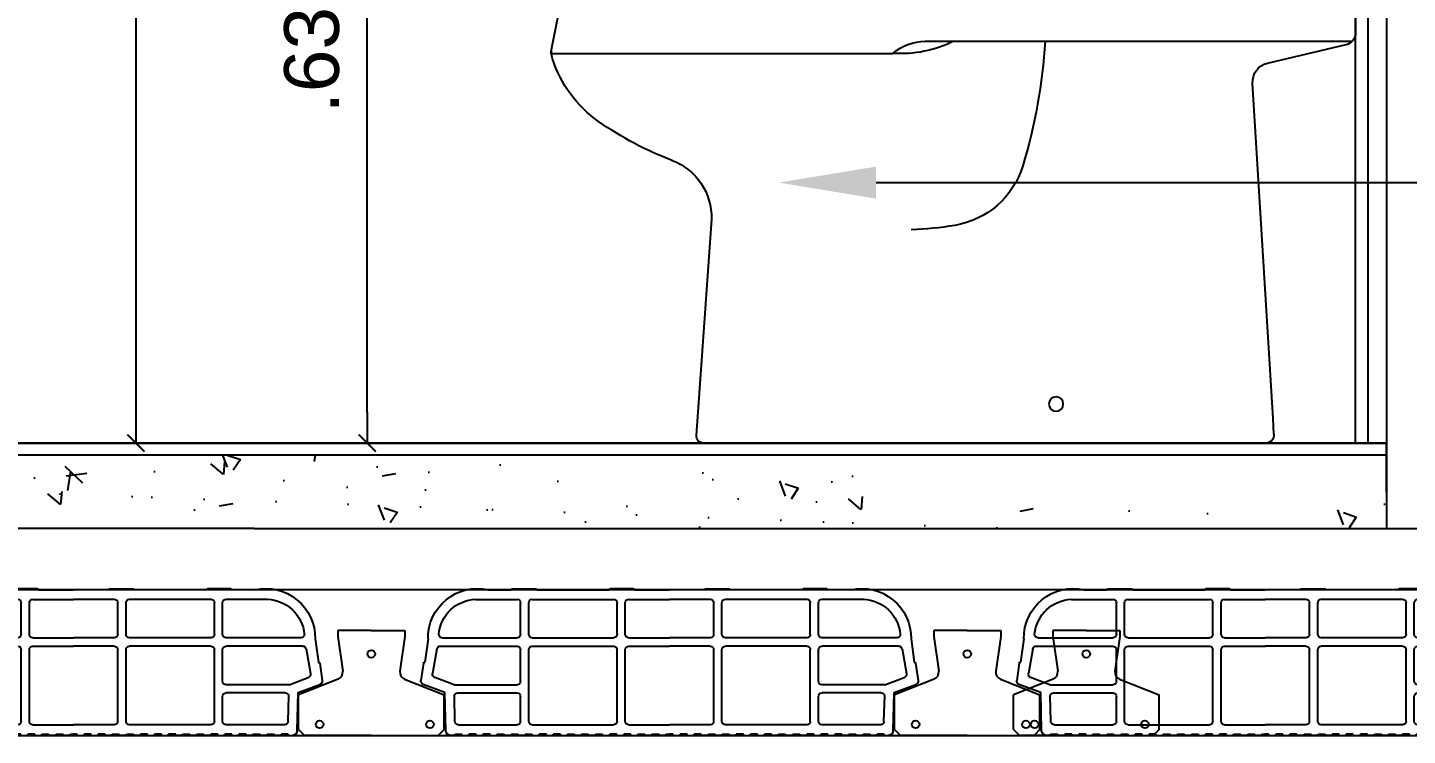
# Model space of a CAD drawing. Header units: metres. Extents: x 198 to 412, y -54 to 17.
# Drawn here: x 254.73 to 255.863, y -41.422 to -40.841 of the extents above; entities that cross this region are included whole.
import ezdxf
from ezdxf import colors
from ezdxf.entities.mleader import LeaderData, LeaderLine
from ezdxf.math import Vec2, Vec3

# ---------------------------------------------------------------- set-up
doc = ezdxf.new("R2010")
doc.units = ezdxf.units.M
doc.header["$LTSCALE"] = 10
for name, color, linetype in [('02', 2, 'Continuous'), ('1_MUROS', 6, 'Continuous'), ('A-MUROS', 6, 'Continuous'), ('A-PISOS', 1, 'Continuous'), ('A-TEXTOS', 2, 'Continuous'), ('Corte t', 2, 'Continuous'), ('HT-253', 253, 'Continuous'), ('Losa rap sapito', 251, 'Continuous'), ('piso', 1, 'Continuous'), ('Sanitarios', 2, 'Continuous'), ('TCOTA', 1, 'Continuous'), ('TM-REVEST', 252, 'Continuous'), ('TM-REVOQUE', 2, 'Continuous')]:
    doc.layers.add(name, color=color, linetype=linetype)
doc.styles.add('ARIAL', font='arial.ttf')
doc.dimstyles.new('ST-COTA-25', dxfattribs={"dimscale": 0.25, "dimtxt": 0.18, "dimasz": 0.1, "dimexe": 0.18, "dimexo": 0.0625, "dimgap": 0.09, "dimtad": 1, "dimzin": 4, "dimdsep": 46, "dimtxsty": 'ARIAL', "dimblk1": 'COTA_N', "dimblk2": 'COTA_N', "dimsah": 1, "dimcen": 0.09, "dimclrd": 8, "dimclre": 8, "dimclrt": 1, "dimadec": 0, "dimazin": 0, "dimtfac": 1, "dimtix": 1, "dimtmove": 0, "dimatfit": 3, "dimldrblk": 'COTA_N', "dimfxl": 0.18, "dimtolj": 1, "dimtzin": 0, "dimarcsym": 0})

# ---------------------------------------------------------------- blocks, each defined once
blk = doc.blocks.new('VIGUETA NUEVA')
at = {"layer": '02'}
for p, q in [((852.3054, 1549.6661), (852.2767, 1549.6661)), ((852.2767, 1549.6661), (852.2767, 1549.6611)), ((852.2767, 1549.6611), (852.2809, 1549.6312)), ((852.3054, 1549.6661), (852.3342, 1549.6661)), ((852.3342, 1549.6611), (852.3299, 1549.6312)), ((852.3342, 1549.6661), (852.3342, 1549.6611)), ((852.2769, 1549.6243), (852.2429, 1549.6111)), ((852.3339, 1549.6243), (852.3679, 1549.6111)), ((852.2429, 1549.5811), (852.2429, 1549.6111)), ((852.3679, 1549.5811), (852.3679, 1549.6111)), ((852.2429, 1549.5811), (852.2479, 1549.5761)), ((852.3054, 1549.5761), (852.2479, 1549.5761)), ((852.3054, 1549.5761), (852.3629, 1549.5761)), ((852.3679, 1549.5811), (852.3629, 1549.5761))]:
    blk.add_line(p, q, dxfattribs=at)
for centre, start, end in [((852.2739, 1549.6307), 294.8533, 4.4381), ((852.3369, 1549.6307), 175.5619, 245.1467)]:
    blk.add_arc(centre, 0.00704, start, end, dxfattribs=at)
blk = doc.blocks.new('VIGUETA NUEVA1')
at = {"layer": 'piso'}
for centre in [(0, -0.02), (-0.0444, -0.0805), (0.0504, -0.0805)]:
    blk.add_circle(centre, 0.00324, dxfattribs=at)
at = {"layer": '1_MUROS'}
blk.add_blockref('VIGUETA NUEVA', (-852.3054, -1549.6661), dxfattribs=at)
blk = doc.blocks.new('Losa rap zapito')
at = {"layer": 'Losa rap sapito'}
for p, q in [((283.7813, -291.7641), (283.8003, -291.7641)), ((283.8012, -291.7632), (283.8205, -291.7632)), ((283.8215, -291.7641), (283.8806, -291.7641)), ((283.9008, -291.7632), (283.8815, -291.7632)), ((283.9018, -291.7641), (283.9304, -291.7641)), ((283.959, -291.7641), (283.9304, -291.7641)), ((283.9599, -291.7632), (283.9792, -291.7632)), ((284.0393, -291.7641), (283.9802, -291.7641)), ((284.0595, -291.7632), (284.0402, -291.7632)), ((284.0795, -291.7641), (284.0605, -291.7641)), ((283.7711, -291.7719), (283.8051, -291.7719)), ((283.808, -291.8006), (283.808, -291.7747)), ((283.8147, -291.8006), (283.8147, -291.7747)), ((283.8176, -291.7719), (283.8844, -291.7719)), ((283.8873, -291.8006), (283.8873, -291.7747)), ((283.8941, -291.8006), (283.8941, -291.7747)), ((283.897, -291.7719), (283.9304, -291.7719)), ((283.9638, -291.7719), (283.9304, -291.7719)), ((283.9667, -291.8006), (283.9667, -291.7747)), ((283.9734, -291.8006), (283.9734, -291.7747)), ((284.0431, -291.7719), (283.9763, -291.7719)), ((284.046, -291.8006), (284.046, -291.7747)), ((284.0527, -291.8006), (284.0527, -291.7747)), ((284.0896, -291.7719), (284.0556, -291.7719)), ((283.732, -291.8042), (283.7293, -291.8235)), ((283.7437, -291.8035), (283.8051, -291.8035)), ((283.8176, -291.8035), (283.8844, -291.8035)), ((283.897, -291.8035), (283.9304, -291.8035)), ((283.9638, -291.8035), (283.9304, -291.8035)), ((284.0431, -291.8035), (283.9763, -291.8035)), ((284.117, -291.8035), (284.0556, -291.8035)), ((284.1287, -291.8042), (284.1314, -291.8235)), ((283.7394, -291.8124), (283.7357, -291.8329)), ((283.7422, -291.8103), (283.8051, -291.8103)), ((283.7534, -291.8103), (283.8051, -291.8103)), ((283.808, -291.8391), (283.808, -291.8132)), ((283.8147, -291.8721), (283.8147, -291.8132)), ((283.8176, -291.8103), (283.8844, -291.8103)), ((283.8873, -291.8721), (283.8873, -291.8132)), ((283.8941, -291.8721), (283.8941, -291.8132)), ((283.897, -291.8103), (283.9304, -291.8103)), ((283.9638, -291.8103), (283.9304, -291.8103)), ((283.9667, -291.8721), (283.9667, -291.8132)), ((283.9734, -291.8721), (283.9734, -291.8132)), ((284.0431, -291.8103), (283.9763, -291.8103)), ((284.046, -291.8721), (284.046, -291.8132)), ((284.0527, -291.8391), (284.0527, -291.8132)), ((284.1186, -291.8103), (284.0556, -291.8103)), ((284.1073, -291.8103), (284.0556, -291.8103)), ((284.1214, -291.8124), (284.125, -291.8329)), ((283.7282, -291.8243), (283.7262, -291.8386)), ((284.1325, -291.8243), (284.1346, -291.8386)), ((283.7459, -291.8484), (283.728, -291.8417)), ((283.7534, -291.842), (283.7376, -291.836)), ((283.7534, -291.842), (283.8051, -291.842)), ((284.1073, -291.842), (284.0556, -291.842)), ((284.1073, -291.842), (284.1232, -291.836)), ((284.1149, -291.8484), (284.1327, -291.8417)), ((283.7466, -291.8799), (283.7459, -291.8484)), ((283.7542, -291.8721), (283.7536, -291.851)), ((283.7565, -291.8487), (283.8051, -291.8487)), ((283.808, -291.8721), (283.808, -291.8516)), ((284.0527, -291.8721), (284.0527, -291.8516)), ((284.1043, -291.8487), (284.0556, -291.8487)), ((284.1066, -291.8721), (284.1071, -291.851)), ((284.1141, -291.8799), (284.1149, -291.8484)), ((283.7571, -291.8749), (283.8051, -291.8749)), ((283.8176, -291.8749), (283.8844, -291.8749)), ((283.897, -291.8749), (283.9304, -291.8749)), ((283.9638, -291.8749), (283.9304, -291.8749)), ((284.0431, -291.8749), (283.9763, -291.8749)), ((284.1037, -291.8749), (284.0556, -291.8749)), ((283.7541, -291.8836), (283.7504, -291.8836)), ((283.7541, -291.8836), (283.7516, -291.8836)), ((283.7541, -291.8836), (283.7516, -291.8836)), ((283.7541, -291.8836), (283.7541, -291.8827)), ((283.7541, -291.8827), (283.7598, -291.8827)), ((283.7598, -291.8836), (283.7598, -291.8827)), ((283.7598, -291.8836), (283.7656, -291.8836)), ((283.7714, -291.8827), (283.7656, -291.8827)), ((283.7656, -291.8836), (283.7656, -291.8827)), ((283.7714, -291.8836), (283.7714, -291.8827)), ((283.7714, -291.8836), (283.7772, -291.8836)), ((283.7772, -291.8836), (283.7772, -291.8827)), ((283.783, -291.8827), (283.7772, -291.8827)), ((283.783, -291.8836), (283.783, -291.8827)), ((283.783, -291.8836), (283.7887, -291.8836)), ((283.7887, -291.8836), (283.7887, -291.8827)), ((283.7887, -291.8827), (283.7945, -291.8827)), ((283.7945, -291.8836), (283.7945, -291.8827)), ((283.8003, -291.8836), (283.7945, -291.8836)), ((283.8003, -291.8827), (283.8061, -291.8827)), ((283.8003, -291.8836), (283.8003, -291.8827)), ((283.8061, -291.8836), (283.8061, -291.8827)), ((283.8119, -291.8836), (283.8061, -291.8836)), ((283.8119, -291.8827), (283.8176, -291.8827)), ((283.8119, -291.8836), (283.8119, -291.8827)), ((283.8119, -291.8827), (283.8176, -291.8827)), ((283.8176, -291.8836), (283.8176, -291.8827)), ((283.8176, -291.8836), (283.8234, -291.8836)), ((283.8292, -291.8827), (283.8234, -291.8827)), ((283.8234, -291.8836), (283.8234, -291.8827)), ((283.8292, -291.8836), (283.8292, -291.8827)), ((283.8292, -291.8836), (283.835, -291.8836)), ((283.835, -291.8836), (283.835, -291.8827)), ((283.8408, -291.8827), (283.835, -291.8827)), ((283.8408, -291.8836), (283.8408, -291.8827)), ((283.8408, -291.8836), (283.8465, -291.8836)), ((283.8465, -291.8836), (283.8465, -291.8827)), ((283.8465, -291.8827), (283.8523, -291.8827)), ((283.8523, -291.8836), (283.8523, -291.8827)), ((283.8581, -291.8836), (283.8523, -291.8836)), ((283.8581, -291.8827), (283.8639, -291.8827)), ((283.8581, -291.8836), (283.8581, -291.8827)), ((283.8639, -291.8836), (283.8639, -291.8827)), ((283.8697, -291.8836), (283.8639, -291.8836)), ((283.8697, -291.8827), (283.8755, -291.8827)), ((283.8697, -291.8836), (283.8697, -291.8827)), ((283.8697, -291.8827), (283.8755, -291.8827)), ((283.8755, -291.8836), (283.8755, -291.8827)), ((283.8755, -291.8836), (283.8812, -291.8836)), ((283.887, -291.8827), (283.8812, -291.8827)), ((283.8812, -291.8836), (283.8812, -291.8827)), ((283.887, -291.8836), (283.887, -291.8827)), ((283.887, -291.8836), (283.8928, -291.8836)), ((283.8928, -291.8836), (283.8928, -291.8827)), ((283.8986, -291.8827), (283.8928, -291.8827)), ((283.8986, -291.8836), (283.8986, -291.8827)), ((283.8986, -291.8836), (283.9044, -291.8836)), ((283.9044, -291.8836), (283.9044, -291.8827)), ((283.9044, -291.8827), (283.9101, -291.8827)), ((283.9101, -291.8836), (283.9101, -291.8827)), ((283.9159, -291.8836), (283.9101, -291.8836)), ((283.9159, -291.8827), (283.9217, -291.8827)), ((283.9159, -291.8836), (283.9159, -291.8827)), ((283.9217, -291.8836), (283.9217, -291.8827)), ((283.9275, -291.8836), (283.9217, -291.8836)), ((283.9275, -291.8836), (283.9275, -291.8827)), ((283.9275, -291.8827), (283.9304, -291.8827)), ((283.9333, -291.8827), (283.9304, -291.8827)), ((283.9333, -291.8836), (283.9333, -291.8827)), ((283.9333, -291.8836), (283.939, -291.8836)), ((283.9448, -291.8827), (283.939, -291.8827)), ((283.939, -291.8836), (283.939, -291.8827)), ((283.9448, -291.8836), (283.9448, -291.8827)), ((283.9448, -291.8836), (283.9506, -291.8836)), ((283.9506, -291.8836), (283.9506, -291.8827)), ((283.9564, -291.8827), (283.9506, -291.8827)), ((283.9564, -291.8836), (283.9564, -291.8827)), ((283.9622, -291.8836), (283.9564, -291.8836)), ((283.9622, -291.8836), (283.9622, -291.8827)), ((283.9622, -291.8827), (283.9679, -291.8827)), ((283.9679, -291.8836), (283.9679, -291.8827)), ((283.9737, -291.8836), (283.9679, -291.8836)), ((283.9737, -291.8827), (283.9795, -291.8827)), ((283.9737, -291.8836), (283.9737, -291.8827)), ((283.9795, -291.8836), (283.9795, -291.8827)), ((283.9853, -291.8836), (283.9795, -291.8836)), ((283.9911, -291.8827), (283.9853, -291.8827)), ((283.9853, -291.8836), (283.9853, -291.8827)), ((283.9911, -291.8827), (283.9853, -291.8827)), ((283.9911, -291.8836), (283.9911, -291.8827)), ((283.9911, -291.8836), (283.9968, -291.8836)), ((284.0026, -291.8827), (283.9968, -291.8827)), ((283.9968, -291.8836), (283.9968, -291.8827)), ((284.0026, -291.8836), (284.0026, -291.8827)), ((284.0026, -291.8836), (284.0084, -291.8836)), ((284.0084, -291.8836), (284.0084, -291.8827)), ((284.0142, -291.8827), (284.0084, -291.8827)), ((284.0142, -291.8836), (284.0142, -291.8827)), ((284.02, -291.8836), (284.0142, -291.8836)), ((284.02, -291.8836), (284.02, -291.8827)), ((284.02, -291.8827), (284.0258, -291.8827)), ((284.0258, -291.8836), (284.0258, -291.8827)), ((284.0315, -291.8836), (284.0258, -291.8836)), ((284.0315, -291.8827), (284.0373, -291.8827)), ((284.0315, -291.8836), (284.0315, -291.8827)), ((284.0373, -291.8836), (284.0373, -291.8827)), ((284.0431, -291.8836), (284.0373, -291.8836)), ((284.0489, -291.8827), (284.0431, -291.8827)), ((284.0431, -291.8836), (284.0431, -291.8827)), ((284.0489, -291.8827), (284.0431, -291.8827)), ((284.0489, -291.8836), (284.0489, -291.8827)), ((284.0489, -291.8836), (284.0547, -291.8836)), ((284.0604, -291.8827), (284.0547, -291.8827)), ((284.0547, -291.8836), (284.0547, -291.8827)), ((284.0604, -291.8836), (284.0604, -291.8827)), ((284.0604, -291.8836), (284.0662, -291.8836)), ((284.0662, -291.8836), (284.0662, -291.8827)), ((284.072, -291.8827), (284.0662, -291.8827)), ((284.072, -291.8836), (284.072, -291.8827)), ((284.0778, -291.8836), (284.072, -291.8836)), ((284.0778, -291.8836), (284.0778, -291.8827)), ((284.0778, -291.8827), (284.0836, -291.8827)), ((284.0836, -291.8836), (284.0836, -291.8827)), ((284.0893, -291.8836), (284.0836, -291.8836)), ((284.0893, -291.8827), (284.0951, -291.8827)), ((284.0893, -291.8836), (284.0893, -291.8827)), ((284.0951, -291.8836), (284.0951, -291.8827)), ((284.1009, -291.8836), (284.0951, -291.8836)), ((284.1009, -291.8836), (284.1009, -291.8827)), ((284.1067, -291.8827), (284.1009, -291.8827)), ((284.1067, -291.8836), (284.1067, -291.8827)), ((284.1067, -291.8836), (284.1092, -291.8836)), ((284.1067, -291.8836), (284.1092, -291.8836)), ((284.1067, -291.8836), (284.1103, -291.8836))]:
    blk.add_line(p, q, dxfattribs=at)
for centre, radius, start, end in [((283.7724, -291.8035), 0.0404, 77.2971, 181.0135), ((283.8012, -291.7641), 0.000963, 90, 180), ((283.8205, -291.7641), 0.000963, 0, 90), ((283.8815, -291.7641), 0.000963, 90, 180), ((283.9008, -291.7641), 0.000963, 0, 90), ((283.9599, -291.7641), 0.000963, 90, 180), ((283.9792, -291.7641), 0.000963, 0, 90), ((284.0402, -291.7641), 0.000963, 90, 180), ((284.0595, -291.7641), 0.000963, 0, 90), ((284.0883, -291.8035), 0.0404, 358.9865, 102.7029), ((283.7724, -291.8035), 0.0317, 92.259, 174.7894), ((283.8051, -291.7747), 0.00289, 0, 90), ((283.8176, -291.7747), 0.00289, 90, 180), ((283.8844, -291.7747), 0.00289, 0, 90), ((283.897, -291.7747), 0.00289, 90, 180), ((283.9638, -291.7747), 0.00289, 0, 90), ((283.9763, -291.7747), 0.00289, 90, 180), ((284.0431, -291.7747), 0.00289, 0, 90), ((284.0556, -291.7747), 0.00289, 90, 180), ((284.0883, -291.8035), 0.0317, 5.2106, 87.741), ((283.7437, -291.8006), 0.00289, 180.2316, 270), ((283.8051, -291.8006), 0.00289, 270, 0), ((283.8176, -291.8006), 0.00289, 180, 270), ((283.8844, -291.8006), 0.00289, 270, 0), ((283.897, -291.8006), 0.00289, 180, 270), ((283.9638, -291.8006), 0.00289, 270, 0), ((283.9763, -291.8006), 0.00289, 180, 270), ((284.0431, -291.8006), 0.00289, 270, 0), ((284.0556, -291.8006), 0.00289, 180, 270), ((284.117, -291.8006), 0.00289, 270, 359.7684), ((283.7422, -291.8132), 0.00289, 90, 165.2593), ((283.8051, -291.8132), 0.00289, 0, 90), ((283.8176, -291.8132), 0.00289, 90, 180), ((283.8844, -291.8132), 0.00289, 0, 90), ((283.897, -291.8132), 0.00289, 90, 180), ((283.9638, -291.8132), 0.00289, 0, 90), ((283.9763, -291.8132), 0.00289, 90, 180), ((284.0431, -291.8132), 0.00289, 0, 90), ((284.0556, -291.8132), 0.00289, 90, 180), ((284.1186, -291.8132), 0.00289, 14.7407, 90), ((283.7292, -291.8244), 0.000963, 81.8699, 171.8699), ((284.1316, -291.8244), 0.000963, 8.1301, 98.1301), ((283.729, -291.839), 0.00289, 171.8699, 249.444), ((283.7386, -291.8333), 0.00289, 171.8699, 249.444), ((283.8051, -291.8391), 0.00289, 270, 0), ((284.0556, -291.8391), 0.00289, 180, 270), ((284.1222, -291.8333), 0.00289, 290.556, 8.1301), ((284.1317, -291.839), 0.00289, 290.556, 8.1301), ((283.7565, -291.8516), 0.00289, 90, 168.5947), ((283.8051, -291.8516), 0.00289, 0, 90), ((284.0556, -291.8516), 0.00289, 90, 180), ((284.1043, -291.8516), 0.00289, 11.4053, 90), ((283.7571, -291.8721), 0.00289, 180, 271.41), ((283.8051, -291.8721), 0.00289, 270, 0), ((283.8176, -291.8721), 0.00289, 180, 270), ((283.8844, -291.8721), 0.00289, 270, 0), ((283.897, -291.8721), 0.00289, 180, 270), ((283.9638, -291.8721), 0.00289, 270, 0), ((283.9763, -291.8721), 0.00289, 180, 270), ((284.0431, -291.8721), 0.00289, 270, 0), ((284.0556, -291.8721), 0.00289, 180, 270), ((284.1037, -291.8721), 0.00289, 268.59, 0), ((283.7505, -291.8797), 0.0039, 182.4799, 268.1248), ((284.1102, -291.8797), 0.0039, 271.8752, 357.5201)]:
    blk.add_arc(centre, radius, start, end, dxfattribs=at)
blk = doc.blocks.new('DADAAAA')
at = {"ltscale": 0.016707}
blk.add_line((536.6538, 11749.4111, 0), (536.6538, 11749.4144, 0), dxfattribs=at)
at = {"ltscale": 0.017205}
blk.add_line((536.7018, 11749.411, 0), (536.7018, 11749.4144, 0), dxfattribs=at)
at = {"ltscale": 0.143874}
blk.add_line((536.6031, 11749.3955, 0), (536.6008, 11749.3668, 0), dxfattribs=at)
at = {"ltscale": 0.102877}
blk.add_line((536.7503, 11749.3882, 0), (536.7523, 11749.3678, 0), dxfattribs=at)
for p, q in [((536.6008, 11749.0681, 0), (536.6008, 11749.3668, 0)), ((536.7514, 11749.3668, 0), (536.6008, 11749.3668, 0)), ((536.7514, 11749.3668, 0), (536.7462, 11749.0703, 0)), ((537.2387, 11749.0516, 0), (536.611, 11749.0516, 0)), ((536.7272, 11749.0517, 0), (536.6173, 11749.0517, 0)), ((536.9545, 11749.0016, 0), (536.6034, 11749.0016, 0)), ((537.261, 11748.9916, 0), (536.981, 11748.9916, 0)), ((536.6688, 11748.6919, 0), (536.6856, 11748.9671, 0)), ((537.1301, 11748.8556, 0), (537.1425, 11748.678, 0)), ((537.1365, 11748.6716, 0), (536.675, 11748.6716, 0))]:
    blk.add_line(p, q)
at = {"ltscale": 0.01772}
blk.add_line((536.7479, 11749.3668, 0), (536.7514, 11749.3668, 0), dxfattribs=at)
at = {"ltscale": 0.00015}
blk.add_line((536.7511, 11749.3567, 0), (536.7511, 11749.3567, 0), dxfattribs=at)
at = {"ltscale": 0.165352}
blk.add_line((536.601, 11749.0416, 0), (536.601, 11749.0085, 0), dxfattribs=at)
at = {"ltscale": 0.224859}
blk.add_line((537.2611, 11748.9961, 0), (537.2525, 11749.0402, 0), dxfattribs=at)
at = {"ltscale": 0.331632}
blk.add_line((536.6733, 11748.9837, 0), (536.6087, 11748.9988, 0), dxfattribs=at)
at = {"ltscale": 0.004861}
blk.add_line((537.2619, 11748.9916, 0), (537.261, 11748.9916, 0), dxfattribs=at)
at = {"ltscale": 0.023054}
blk.add_line((537.2619, 11748.9916, 0), (537.2611, 11748.9961, 0), dxfattribs=at)
at = {"ltscale": 0.064816}
blk.add_line((536.668, 11748.679, 0), (536.6688, 11748.6919, 0), dxfattribs=at)
blk.add_circle((536.847, 11748.7037, 0), 0.00591)
for centre, radius, start, end in [((536.6181, 11749.3941, 0), 0.015, 93.9281, 174.525), ((536.6763, 11748.5019, 0), 0.9093, 86.7422, 93.7394), ((536.6558, 11749.4144, 0), 0.002, 91.3801, 180), ((536.6778, 11748.5012, 0), 0.9155, 90, 91.3801), ((536.6778, 11748.5012, 0), 0.9155, 88.6199, 90), ((536.6998, 11749.4144, 0), 0.002, 0, 88.6199), ((536.7266, 11749.3859, 0), 0.0238, 5.5662, 86.7422), ((536.7514, 11749.3677, 0), 0.000878, 269.267, 4.8776), ((536.6173, 11749.0681, 0), 0.0164, 180, 270), ((536.7272, 11749.0707, 0), 0.019, 270, 358.933), ((536.611, 11749.0416, 0), 0.01, 90, 180), ((537.2387, 11749.0376, 0), 0.014, 11, 90), ((536.611, 11749.0085, 0), 0.01, 180, 256.8268), ((537.3051, 11749.0295, 0), 0.45, 183.5596, 196.8342), ((536.9749, 11749.0914, 0), 0.1, 243.9194, 273.4607), ((536.9545, 11748.9616, 0), 0.04, 48.5904, 90), ((537.1653, 11749.0176, 0), 0.1, 305.047, 342.3298), ((537.2434, 11748.9927, 0), 0.018, 342.3298, 11), ((536.6696, 11748.9681, 0), 0.016, 356.5, 76.8268), ((537.0648, 11749.1608, 0), 0.275, 290.7823, 305.047), ((536.9414, 11748.9195, 0), 0.07, 196.8342, 260.8672), ((537.1801, 11748.857, 0), 0.05, 110.7823, 181.6005), ((536.9779, 11749.1465, 0), 0.3, 260.8672, 267.7156), ((536.675, 11748.6786, 0), 0.007, 176.5, 270), ((537.1365, 11748.6776, 0), 0.006, 270, 4)]:
    blk.add_arc(centre, radius, start, end)
blk = doc.blocks.new('COTA_N')
for p, q in [((0, 0.5), (0, -0.5)), ((-1, 0), (0, 0))]:
    blk.add_line(p, q)
at = {"color": 3, "const_width": 0.065}
blk.add_lwpolyline([(0.141, 0.141), (0.283, 0.283), (0, 0), (-0.141, -0.141), (-0.283, -0.283)], dxfattribs=at)
blk = doc.blocks.new('*D478')
at = {"layer": 'Defpoints', "color": 0, "transparency": 16777216}
for p in [(254.8386, -40.3112, 0), (254.8186, -41.182), (254.8386, -41.182, 0)]:
    blk.add_point(p, dxfattribs=at)
at = {"layer": 'TCOTA', "color": 8, "lineweight": -2, "transparency": 16777216}
for p, q in [((254.823, -40.3112), (254.7736, -40.3112)), ((254.8186, -40.3362), (254.8186, -41.157)), ((254.823, -41.182), (254.7736, -41.182))]:
    blk.add_line(p, q, dxfattribs=at)
at = {"layer": 'TCOTA', "color": 8, "lineweight": -2, "transparency": 16777216, "xscale": 0.025, "yscale": 0.025, "zscale": 0.025}
for p, rotation in [((254.8186, -40.3112), 90), ((254.8186, -41.182), 270)]:
    blk.add_blockref('COTA_N', p, dxfattribs=dict(at, rotation=rotation))
at = {"layer": 'TCOTA', "color": 1, "transparency": 16777216, "insert": (254.7731, -40.7466), "char_height": 0.045, "attachment_point": 5, "rotation": 90, "style": 'ARIAL'}
blk.add_mtext('\\A1;.87', dxfattribs=at)
blk = doc.blocks.new('*D479')
at = {"layer": 'Defpoints', "color": 0, "transparency": 16777216}
for p in [(255.0086, -40.5532, 0), (255.0086, -40.5532), (255.0086, -41.182, 0)]:
    blk.add_point(p, dxfattribs=at)
at = {"layer": 'TCOTA', "color": 8, "lineweight": -2, "transparency": 16777216}
for p, q in [((255.0243, -40.5532), (255.0536, -40.5532)), ((255.0086, -41.157), (255.0086, -40.5782)), ((255.0243, -41.182), (255.0536, -41.182))]:
    blk.add_line(p, q, dxfattribs=at)
at = {"layer": 'TCOTA', "color": 8, "lineweight": -2, "transparency": 16777216, "xscale": 0.025, "yscale": 0.025, "zscale": 0.025}
for p, rotation in [((255.0086, -40.5532), 90), ((255.0086, -41.182), 270)]:
    blk.add_blockref('COTA_N', p, dxfattribs=dict(at, rotation=rotation))
at = {"layer": 'TCOTA', "color": 1, "transparency": 16777216, "insert": (254.9631, -40.8676), "char_height": 0.045, "attachment_point": 5, "rotation": 90, "style": 'ARIAL'}
blk.add_mtext('\\A1;.63', dxfattribs=at)

msp = doc.modelspace()

# ---------------------------------------------------------------- hatches: boundary and pattern name
at = {"layer": 'HT-253'}
h = msp.add_hatch(dxfattribs=at)
h.set_pattern_fill('AR-CONC', color=256, scale=0.0007, angle=90)
h.set_pattern_definition([(140, (-287.45038, -11812.44892), (0.0111573599, 0.1275292683), [0.013335, -0.146685]), (85, (-287.45038, -11812.44892), (-0.1337397917, -0.024670395), [0.010668, -0.1173484089]), (190.4514447, (-287.44946, -11812.4383), (-0.1225824263, 0.102858873), [0.0113330062, -0.1246631712]), (136.1842, (-287.48594, -11812.44892), (0.0294296296, 0.1897553286), [0.0200025, -0.2200275]), (186.6355576, (-287.4835, -11812.4331), (-0.1731982872, 0.1661828938), [0.0169995162, -0.1869949257]), (81.1841512, (-287.48594, -11812.44892), (-0.1731982872, 0.166182894), [0.016001977, -0.1760218123]), (111, (-287.47705, -11812.43114), (0.0715856387, 0.1061300739), [0.013335, -0.146685]), (56, (-287.47705, -11812.43114), (-0.1289315763, 0.0432614198), [0.010668, -0.117348]), (161.451445, (-287.47109, -11812.4223), (-0.0573459382, 0.1493914935), [0.0113330062, -0.1246629563]), (127.5, (-287.450385, -11812.44892), (-0.05918852721, 0.00216202228), [0, -0.1159256, 0, -0.119126, 0, -0.1177925]), (97.5, (-287.450385, -11812.44892), (-0.07012640237, 0.04677376376), [0, -0.0679196, 0, -0.1132586, 0, -0.0448945]), (57.5, (-287.450385, -11812.48857), (0.0040101208, 0.09491341662), [0, -0.04445, 0, -0.138684, 0, -0.184023]), (47.5, (-287.450385, -11812.50635), (-0.0177985437, 0.10369042697), [0, -0.057785, 0, -0.0921004, 0, -0.130683])])
h.paths.add_polyline_path([(253.4167, -41.192), (255.422, -41.192), (255.422, -41.212), (255.422, -41.222), (256.2369, -41.222), (256.2369, -41.252), (254.9156, -41.252), (254.7156, -41.252), (253.4167, -41.252)])

# ---------------------------------------------------------------- linework, layer by layer
at = {"color": 2}
msp.add_line((253.4167, -41.182, 0), (255.8457, -41.182, 0), dxfattribs=at)
at = {"color": 5}
for p, q in [((254.9156, -41.252, 0), (254.7156, -41.252, 0)), ((254.9156, -41.252, 0), (256.1845, -41.252, 0)), ((253.4161, -41.422, 0), (256.1839, -41.422, 0))]:
    msp.add_line(p, q, dxfattribs=at)
at = {"layer": '02'}
msp.add_line((256.2127, -41.3025, 0), (253.2983, -41.3025, 0), dxfattribs=at)
at = {"layer": 'A-MUROS', "elevation": 0}
msp.add_lwpolyline([(256.0499, -41.252), (256.0499, -37.852), (255.8457, -37.852), (255.8457, -41.252), (256.0452, -41.252)], close=True, dxfattribs=at)
at = {"layer": 'A-PISOS', "elevation": 0}
for points in [[(255.8454, -41.212), (255.8457, -41.212), (255.8457, -41.182), (254.0903, -41.182)], [(255.8454, -41.222), (255.8457, -41.222), (255.8457, -41.192), (253.4167, -41.192)]]:
    msp.add_lwpolyline(points, dxfattribs=at)
at = {"layer": 'TM-REVEST', "elevation": 0}
msp.add_lwpolyline([(255.8204, -41.182), (255.8204, -40.282), (255.8304, -40.282), (255.8304, -41.182)], dxfattribs=at)
at = {"layer": 'TM-REVOQUE', "elevation": 0}
msp.add_lwpolyline([(255.8304, -37.852), (255.8304, -41.182)], dxfattribs=at)

# ---------------------------------------------------------------- block references
at = {"layer": 'A-MUROS', "xscale": -1}
for p in [(538.6977, 250.4616, 0), (539.1872, 250.4616, 0), (539.6766, 250.4616, 0)]:
    msp.add_blockref('Losa rap zapito', p, dxfattribs=at)
at = {"layer": 'Corte t', "xscale": 0.9559179682510148, "yscale": 0.9559179682510148, "zscale": 0.9559179682510148}
for p in [(255.0119, -41.336, 0), (255.5014, -41.336, 0), (255.5992, -41.336, 0)]:
    msp.add_blockref('VIGUETA NUEVA1', p, dxfattribs=at)
at = {"layer": 'Sanitarios', "xscale": -1, "rotation": 359.9999914352798}
msp.add_blockref('DADAAAA', (792.4196, -11789.8537, 0), dxfattribs=at)

# ---------------------------------------------------------------- dimensions: what is measured, and where the dimension line sits
at = {"layer": 'TCOTA'}
for base, p1, p2, picture, middle in [((254.8186, -41.182), (254.8386, -40.3112, 0), (254.8386, -41.182, 0), '*D478', (254.7731, -40.7466)), ((255.0086, -40.5532), (255.0086, -41.182, 0), (255.0086, -40.5532, 0), '*D479', (254.9631, -40.8676))]:
    dim = msp.add_linear_dim(base=base, p1=p1, p2=p2, angle=90, dimstyle='ST-COTA-25', dxfattribs=at)
    dim.commit()
    dim.dimension.update_dxf_attribs({"geometry": picture, "text_midpoint": middle})

# ---------------------------------------------------------------- leaders
at = {"layer": 'A-TEXTOS'}
ml = msp.add_multileader_mtext('Standard', dxfattribs=at)
ml.set_content('1', color=256, style='ARIAL')
ml.set_leader_properties(color=1)
ml.build(insert=Vec2(0, 0))
ml.multileader.update_dxf_attribs({"has_text_frame": 1, "arrow_head_size": 0.08, "scale": 0.02})
ctx = ml.context
ctx.base_point, ctx.scale, ctx.char_height, ctx.arrow_head_size, ctx.landing_gap_size, ctx.plane_origin = Vec3(256.5017, -40.9681, 0), 0.02, 0.08, 0.08, 0.04, Vec3(255.9606, -40.9681, 0)
notes = []
notes.append((ctx, [(0, (1, 1, 0), (256.3417, -40.9681, 0), (1, 0), 0.16, [(0, [(255.3465, -40.9681, 0)], 0, [])])]))
ctx.mtext.insert, ctx.mtext.flow_direction = Vec3(256.5417, -40.9281, 0), 5
for ctx, leaders in notes:
    for number, flags, end, landing, length, lines in leaders:
        leader = LeaderData()
        leader.index, (leader.has_last_leader_line, leader.has_dogleg_vector, leader.attachment_direction) = number, flags
        leader.last_leader_point, leader.dogleg_vector, leader.dogleg_length = Vec3(end), Vec3(landing), length
        for number, points, colour, breaks in lines:
            line = LeaderLine()
            line.index, line.vertices, line.color, line.breaks = number, Vec3.list(points), colors.encode_raw_color(colour), breaks
            leader.lines.append(line)
        ctx.leaders.append(leader)

doc.saveas('drawing.dxf')
